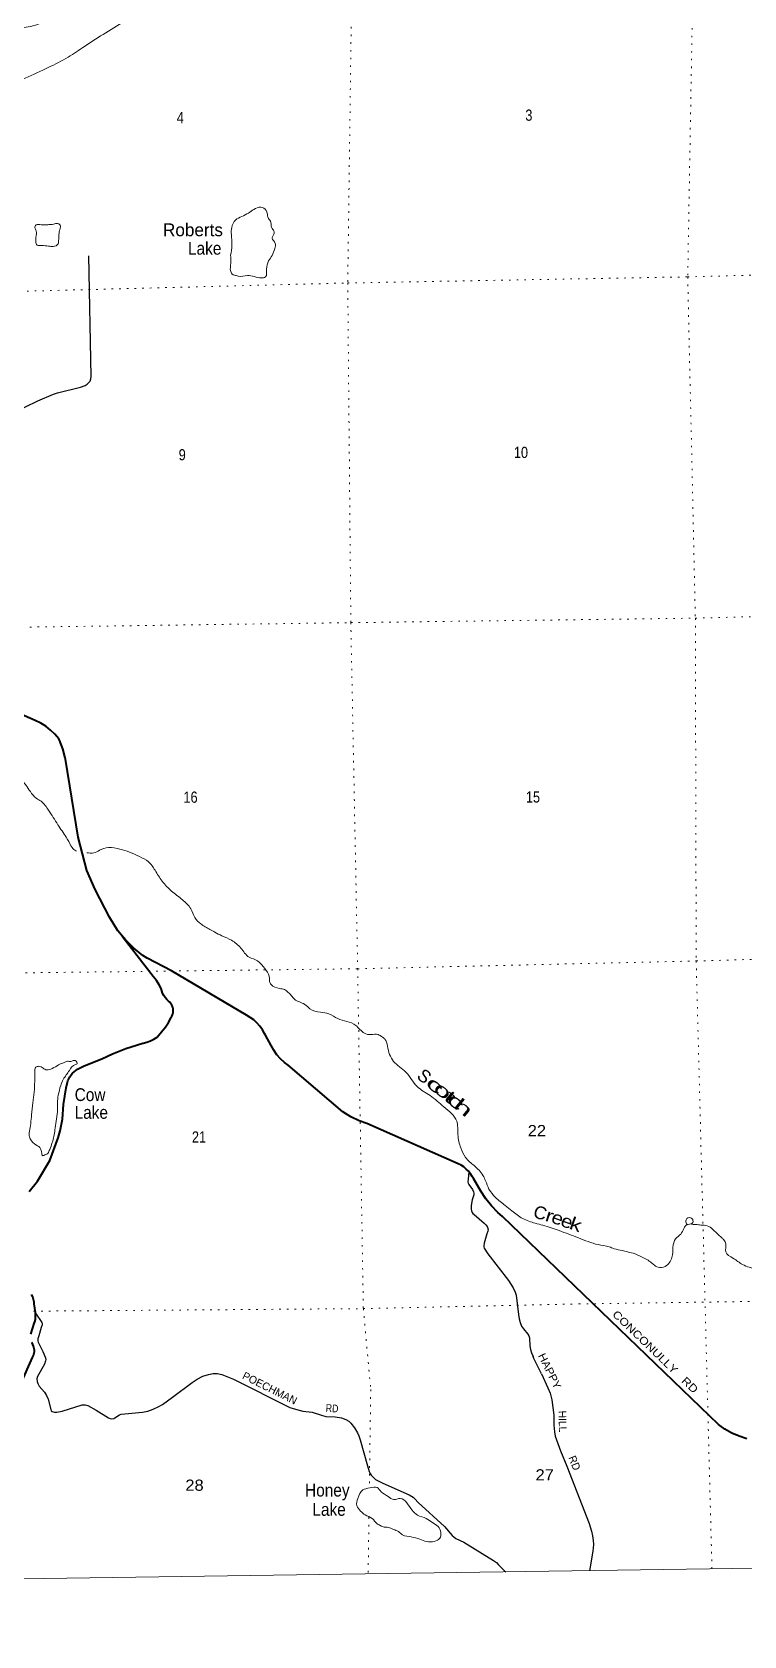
# Model space of a CAD drawing. Header units: feet. Extents: x 242557 to 489137, y 368785 to 557307.
# Drawn here: x 315281 to 326402, y 368785 to 393853 of the extents above; entities that cross this region are included whole.
import ezdxf
from ezdxf.enums import TextEntityAlignment as Align

# ---------------------------------------------------------------- set-up
doc = ezdxf.new("R2010")
doc.units = ezdxf.units.FT
doc.header["$LTSCALE"] = 80
doc.linetypes.add('DOTTED', pattern=[1.5, 0.3, -1.2])
for name, color, linetype, lineweight in [('26', 7, 'Continuous', 40), ('27', 7, 'Continuous', 25), ('29', 7, 'Continuous', 25), ('30', 7, 'Continuous', 35), ('39', 7, 'Continuous', 13), ('4', 7, 'Continuous', 13), ('41', 7, 'Continuous', 13), ('7', 7, 'DOTTED', 13)]:
    doc.layers.add(name, color=color, linetype=linetype, lineweight=lineweight)

msp = doc.modelspace()

# ---------------------------------------------------------------- linework, layer by layer
at = {"layer": '26'}
for points in [[(316678.25, 379739.14), (316621.68, 379808.1), (316487.96, 380021.13), (316264.22, 380449.89), (316137.46, 380749.39), (316002.73, 381269.42), (315802.86, 382490.81), (315799.17, 382509.26), (315762.14, 382650.37), (315710.57, 382786.84), (315696.28, 382806.49), (315636.08, 382878.77), (315568.65, 382944.36), (315494.74, 383002.55), (315415.15, 383052.69), (315330.75, 383094.23), (314704.72, 383365.09)], [(315963.31, 377625.28), (315992.59, 377643.55), (316086.26, 377691.43), (316251.55, 377759.25), (316369.95, 377803.63), (316536.66, 377883.49), (316743.02, 377967.69), (317013.24, 378049.42), (317014.37, 378049.65), (317073.31, 378064.95), (317130.32, 378086.32), (317184.79, 378113.53), (317236.11, 378146.29), (317325.26, 378253.06), (317360.24, 378296.98), (317410.82, 378372.85), (317453.2, 378453.6), (317454.62, 378455.74), (317464.47, 378472.67), (317472.5, 378490.54), (317478.61, 378509.15), (317482.75, 378528.3), (317484.86, 378547.77), (317484.92, 378567.36), (317482.94, 378586.85), (317478.93, 378606.02), (317472.94, 378624.67), (317465.03, 378642.6), (317455.29, 378659.59), (317443.83, 378675.48), (317430.77, 378690.08), (317413.77, 378704.2), (317385.64, 378731.77), (317360.53, 378762.12), (317338.74, 378794.93), (317320.5, 378829.84), (317306.01, 378866.47), (317295.42, 378904.41), (317265.41, 378964.16), (317223.42, 379030.79), (317174.7, 379092.67), (316711.56, 379689.14), (316678.25, 379739.14)], [(326445.66, 371867.07), (326327.14, 371905.41), (326213.28, 371955.92), (326105.32, 372018.05), (326004.45, 372091.13), (322628, 375342.16), (322557.75, 375402.57), (322457.26, 375505.3), (322368.04, 375617.96), (322291.1, 375739.34), (322176.34, 375933.78), (322159.02, 375966.72), (322131.79, 376008.72), (322100.31, 376047.64), (322064.94, 376083.05), (322026.06, 376114.58), (321984.1, 376141.87), (321939.52, 376164.62), (320509.9, 376792.41), (320391.74, 376836.24), (320261.37, 376899.7), (320138.35, 376976.45), (319283.6, 377705.02), (319226.52, 377748.08), (319163.45, 377805.93), (319106.78, 377870.07), (319057.13, 377939.77), (319015.03, 378014.28), (318927.18, 378174.75), (318914.59, 378200.91), (318880.3, 378260.35), (318839.99, 378315.89), (318794.09, 378366.91), (318743.12, 378412.85), (318687.62, 378453.21), (318628.2, 378487.55), (317458.47, 379178.43), (317076.52, 379378.48), (317012.2, 379422.47), (316868.78, 379537.12), (316738.13, 379666.14), (316678.25, 379739.14)], [(315233.08, 375729.13), (315366.21, 375894.05), (315558.74, 376217.15), (315688.02, 376569.55), (315718.76, 376678.72), (315753.65, 376860.14), (315769.76, 377091.19), (315815.71, 377351.09), (315834.31, 377442.5), (315840.54, 377462.62), (315853.49, 377494.61), (315869.72, 377525.07), (315889.04, 377553.67), (315911.25, 377580.09), (315936.09, 377604.05), (315963.31, 377625.28)], [(315263.2, 373503.53), (315314.89, 373668.38), (315323.91, 373696.68), (315331.61, 373732.18), (315335.55, 373768.28), (315335.7, 373804.6), (315332.05, 373840.74), (315315.47, 373976.1), (315311.91, 374004.44), (315303.23, 374044.49), (315290.4, 374083.41), (315273.57, 374120.77)], [(314943.71, 372358.42), (315287.99, 373135.51), (315294.93, 373148.16), (315303.63, 373167.94), (315310.22, 373188.53), (315314.62, 373209.69), (315316.78, 373231.19), (315316.68, 373252.8), (315314.33, 373274.29), (315309.74, 373295.41), (315302.97, 373315.93), (315281.88, 373364.17), (315278.42, 373369.76)]]:
    msp.add_lwpolyline(points, dxfattribs=at)
at = {"layer": '29'}
msp.add_line((316201.94, 388471.52), (316166.28, 390355.63), dxfattribs=at)
for points in [[(314984.74, 387900.88), (315368.13, 388088.62), (315612.84, 388194.73), (315676.06, 388215.15), (316037.02, 388300.85), (316110.43, 388331.47), (316141.02, 388349.83), (316167.53, 388374.31), (316185.89, 388398.81), (316200.16, 388431.45), (316201.94, 388471.52)], [(322105.32, 376041.44), (322092.19, 375921.9), (322091.17, 375882.1), (322094.74, 375861.19), (322104.42, 375840.27), (322161.52, 375762.72), (322176.82, 375724.97), (322180.9, 375706.61), (322181.92, 375681.1), (322157.45, 375599.47), (322141.13, 375513.76), (322140.12, 375488.25), (322140.63, 375456.12), (322144.71, 375431.63), (322158.47, 375402.55), (322168.16, 375388.78), (322186, 375370.92), (322342.02, 375237.27), (322370.57, 375210.74), (322389.93, 375183.17), (322400.14, 375159.72), (322403.19, 375150.54), (322404.21, 375133.19), (322400.14, 375109.73), (322385.85, 375068.9), (322345.06, 374926.05), (322337.94, 374884.24), (322337.94, 374865.87), (322345.06, 374848.51), (322402.16, 374758.72), (322724.38, 374342.42), (322797.79, 374224.06), (322827.38, 374157.77), (322842.66, 374113.87), (322879.37, 373807.77), (322890.6, 373741.47), (322905.9, 373683.31), (322929.35, 373629.24), (322956.86, 373583.29), (323026.2, 373501.67), (323042.53, 373477.2), (323050.67, 373444.53), (323058.83, 373318.01), (323069.05, 373260.89), (323083.3, 373211.89), (323111.22, 373150.41)], [(315333.33, 373828.03), (315432.76, 373686.4), (315437.88, 373671.1), (315435.84, 373648.65), (315424.61, 373604.77), (315383.82, 373474.17), (315370.58, 373426.22), (315368.54, 373397.65), (315375.66, 373376.22), (315449.08, 373229.29), (315489.87, 373131.33), (315494.98, 373105.83), (315492.94, 373083.38), (315473.55, 373033.38), (315367.51, 372837.48), (315357.33, 372802.79), (315359.35, 372764.01), (315369.56, 372729.33), (315391.98, 372690.55), (315473.55, 372592.6), (315504.16, 372545.67), (315530.65, 372486.48), (315571.44, 372323.23), (315579.62, 372304.87), (315595.93, 372290.58), (315628.54, 372282.41), (315667.31, 372282.42), (315750.9, 372298.74), (316060.88, 372396.69), (316108.83, 372399.76), (316150.61, 372388.53), (316281.13, 372315.06), (316476.9, 372192.62), (316498.34, 372181.41), (316526.89, 372177.33), (316557.48, 372183.45), (316574.79, 372192.62), (316648.21, 372241.6), (316671.69, 372250.79), (316729.78, 372257.92), (317007.13, 372282.41), (317088.74, 372300.79), (317170.28, 372331.39), (317262.08, 372372.22), (317317.11, 372404.85), (317472.1, 372519.13), (317782.08, 372747.69), (317857.57, 372798.72), (317948.32, 372846.68), (318036.02, 372873.21), (318108.37, 372886.45), (318174.69, 372885.45), (318247.05, 372870.13), (318426.51, 372796.66), (319307.5, 372355.88), (319394.21, 372328.35), (319511.43, 372298.74), (319658.27, 372282.41), (319802.08, 372234.48), (319870.36, 372217.11), (320017.19, 372208.95), (320116.13, 372193.66), (320180.34, 372168.13), (320227.28, 372139.59), (320259.91, 372111.02), (320319.01, 372037.53), (320363.92, 371960.01), (320386.35, 371915.12), (320408.74, 371849.79), (320522.94, 371441.65), (320548.48, 371356.99), (320560.72, 371324.34), (320581.11, 371295.77), (320615.78, 371261.08), (320648.41, 371232.51), (320759.51, 371172.28), (321171.5, 370990.7), (321232.63, 370951.89), (321263.27, 370925.4), (321314.21, 370870.26), (321722.07, 370494.78), (321844.43, 370356.01), (321869.98, 370332.59), (321902.61, 370308.1), (322023.89, 370249.9), (322488.86, 369964.2), (322535.83, 369931.6), (322570.44, 369898.9), (322683.71, 369782)], [(323240.53, 372880.68), (323120.86, 373123.62), (323111.22, 373150.41)], [(323240.53, 372880.68), (323340.28, 372665.03), (323376.99, 372579.32), (323401.46, 372477.28), (323430.01, 372236.49), (323434.09, 372077.31), (323442.25, 371975.28), (323454.48, 371905.9), (323536.05, 371677.34), (323633.94, 371436.54), (323984.71, 370542.73), (324021.41, 370420.29), (324037.73, 370350.91), (324048.94, 370274.39), (324049.97, 370212.14), (324041.81, 370110.11), (323992.08, 369801.04)]]:
    msp.add_lwpolyline(points, dxfattribs=at)
at = {"layer": '39'}
for points in [[(319401.7, 399651.45), (319353.22, 399533.22), (319248.4, 399397.85), (319182.95, 399210.5), (319119.23, 399039.38), (319082.68, 398933.5), (318960.33, 398759.36), (318783.23, 398592.41), (318572.68, 398372.25), (318462.07, 398220.58), (318385.82, 398071.52), (318328.53, 397880.26), (318284.43, 397743.89), (318202.61, 397453.02), (318149.12, 397276), (318142.51, 396966.15), (318166.89, 396733.76), (318211.94, 396590.79), (318228.77, 396441.26), (318329.88, 396104.89), (318437.05, 395881.99), (318521.03, 395711.33), (318595.01, 395534.43), (318618.69, 395402.57), (318744.61, 395243), (318782.38, 395146.42), (318804.19, 395037.92), (318763.27, 394950.18), (318540.07, 394871.52), (318275.92, 394820.52), (317900.97, 394627.96), (317680.7, 394498.74), (317409.18, 394407.12), (317336.9, 394375.54), (317178.36, 394302.02), (317084.01, 394259.94), (316925.62, 394178.32), (316721.93, 394027.11), (316391.81, 393817.09), (316073.76, 393611.33), (315809.72, 393440.88), (315492.89, 393279.67), (315125.5, 393117.61), (314801.42, 393023.08), (314420.48, 392939.74), (314146.32, 392882.49), (313783.55, 392801.48), (313353.99, 392721.37), (313065.56, 392669.96), (312855.69, 392638.09), (312612.7, 392648.17), (312349.99, 392742.94), (311973.02, 392777.08), (311775.8, 392830.45), (311488.63, 392821.56), (311238.49, 392778.89), (310913.61, 392728.89), (310592.88, 392672.88), (310219.82, 392601.82), (310030.22, 392568.26), (309933.38, 392552.46), (309660.95, 392511.43), (309574.8, 392463.42), (309492.15, 392445.84), (309332.39, 392327.76), (309228.93, 392228.85), (309175.18, 392179.36), (309072.53, 392035.92), (308928.44, 391719.71), (308789.77, 391440.04), (308638.78, 391170.28), (308360.54, 390888.25), (308154.46, 390757.24), (307928.92, 390696.77), (307513.2, 390635.11), (307244.34, 390620.46), (306998.57, 390673.01), (306814.5, 390783.28), (306769.64, 390807.13), (306739.53, 390832.41)], [(306946.63, 391967.85), (307032.04, 392015.85), (307096.72, 392034.02), (307212.51, 392063.32), (307228.77, 392059.55), (307310.19, 392032.57), (307433.36, 392046.79), (307672.14, 392169.56), (307762.81, 392242.56), (307930.88, 392370.86), (307995.01, 392430.59), (308078.82, 392501), (308247.54, 392570.64), (308399.25, 392686.56), (308466.55, 392770.7), (308581.38, 392912.31), (308650.26, 393020.77), (308732.08, 393084.9), (308872.26, 393166.21), (309032.54, 393255.96), (309175, 393323.14), (309241.14, 393358.66), (309279.14, 393383.6), (309361.21, 393433.56), (309463.29, 393496.01), (309550.09, 393507.6), (309637.79, 393468.58), (309725.24, 393443.74), (309821.58, 393487.87), (309896.49, 393485.08), (309957.36, 393475.99), (310153.9, 393461.08), (310334.11, 393453.99), (310664.58, 393530.4), (310717.65, 393504.98), (310925.24, 393550.99), (311024.21, 393560.75), (311127.52, 393554.39), (311214.93, 393531.57), (311324.2, 393418.02), (311475.55, 393327.44), (311557.01, 393298.45), (311652.11, 393298.02), (311764.74, 393336.36), (311931.3, 393414.06), (312064.44, 393436.55), (312214.71, 393406.69), (312411.25, 393391.78), (312508.09, 393407.58), (312598.5, 393443.51), (312697.37, 393459.35), (312887.76, 393448.38), (313045.43, 393457.11), (313188.94, 393465.6), (313285.93, 393473.3), (313408.89, 393499.67), (313443.13, 393508.34), (313477.45, 393512.97), (313574.4, 393522.7), (313699.42, 393547.07), (313902.53, 393617.29), (314025.09, 393665.92), (314202.37, 393709.39), (314375.58, 393754.82), (314546.76, 393800.21), (314707.79, 393847.46), (314865.02, 393880.47), (315160.8, 393923.26), (315391.22, 393980.4), (315589.91, 394078.91), (315776.08, 394191.37), (315876.02, 394242.86), (316033.92, 394369.8), (316288.46, 394456.9), (316420.13, 394527.6), (316601.42, 394656.7), (316756.64, 394689.68), (317081.87, 394800.71), (317216.44, 394895.62), (317456.64, 395035.48), (317718.45, 395218.04), (317834.11, 395313.11), (317985.46, 395449.26), (318061.86, 395590.23), (318041.63, 395703.26)], [(318381.73, 390366.6), (318403.3, 390518.8), (318394.16, 390690.72), (318400.3, 390800.14), (318456.94, 390914.46), (318559.12, 390970.83), (318661.35, 391025.19), (318745.33, 391081.26), (318856.01, 391115.51), (318935.8, 391066.25), (318957.11, 391005.87), (318968.2, 390951.4), (319005.59, 390897.37), (319014.62, 390844.89), (319025.64, 390794.47), (319058.9, 390744.42), (319048, 390675.4), (319030.51, 390634.62), (319080.58, 390550.44), (319073.93, 390469.35), (319031.31, 390363.37), (318976.22, 390275.39), (318944.11, 390147.31), (318926.05, 390025.54), (318865.62, 390010.36), (318751.95, 390030.71), (318644.41, 390047.12), (318500.9, 390038.63), (318470.38, 390048.24), (318421.58, 390061.59), (318384.26, 390111.57), (318386, 390241.16), (318381.73, 390366.6)], [(315346.86, 390683.86), (315349.96, 390711.77), (315346.86, 390735.81), (315340.66, 390759.85), (315327.48, 390783.88), (315325.16, 390803.27), (315334.46, 390831.96), (315360.81, 390845.14), (315399.57, 390845.14), (315442.2, 390840.49), (315497.23, 390838.93), (315556.14, 390845.14), (315595.67, 390847.46), (315635.78, 390856.68), (315658.34, 390863.04), (315694.2, 390858.41), (315705.19, 390849.16), (315726.66, 390822.65), (315722.01, 390790.86), (315713.49, 390765.27), (315705.74, 390732.71), (315699.54, 390674.56), (315695.66, 390595.47), (315678.61, 390531.89), (315656.13, 390513.28), (315608.07, 390503.98), (315538.31, 390507.08), (315434.45, 390516.38), (315377.87, 390519.48), (315349.96, 390533.44), (315340.66, 390566.01), (315336.79, 390602.45), (315339.89, 390640.44), (315343.76, 390663.7), (315349.19, 390683.86)], [(312608.12, 383044.36), (312727.97, 383018.03), (312887.63, 382915.45), (312949.43, 382853.74), (312970.78, 382791.34), (313079.76, 382693.98), (313231.29, 382593.28), (313402.4, 382529.36), (313606.23, 382445.74), (313699.21, 382451.35), (313804.86, 382426.82), (313908.79, 382386.05), (314055.04, 382354.1), (314138.52, 382325.14), (314295.83, 382354.1), (314493.31, 382399.94), (314683.27, 382413.26), (314803.23, 382380.86), (314956.57, 382292.35), (315087.62, 382205.48), (315141.37, 382141.6), (315186.99, 382079.61), (315253.49, 381981.54), (315346.39, 381877.83), (315422.11, 381830.52), (315537.91, 381690.76), (315612.76, 381578.66), (315683.59, 381464.46), (315812.51, 381270.26), (315893.97, 381127.9), (315949.74, 381064.06), (315976.72, 381051.63)], [(316134.57, 381026.9), (316243.88, 381022.45), (316336.2, 381064.49), (316475.05, 381107.32), (316653.6, 381079.96), (316802.06, 381037.92), (316961.18, 380965.69), (317098.19, 380885), (317201.72, 380753.13), (317314.05, 380580.92), (317460.46, 380427.51), (317544.62, 380360.1), (317630.88, 380288.67), (317758.79, 380151.14), (317823.99, 380012.55), (317914.76, 379914.89), (318059.97, 379828.26), (318137.67, 379783), (318243.87, 379728.11), (318396.88, 379657.81), (318540.68, 379536.74), (318672.74, 379393.2), (318803.25, 379336.69), (318844.35, 379300.95), (318937.44, 379187.12), (318990.25, 379062.5), (318989.09, 379013.89), (319016.26, 378965.77), (319146.84, 378905.21), (319226.09, 378886.3), (319283.56, 378840.7), (319330.88, 378796.96), (319378.49, 378737.03), (319541.79, 378656.78), (319619.89, 378589.27), (319784.78, 378533.33), (319918.76, 378509.27), (320057.68, 378434.68), (320196.07, 378390.45), (320338.82, 378328.07), (320472.54, 378204.81), (320576.1, 378184.29), (320685.37, 378184.1), (320754.87, 378144.78), (320793.84, 378115.07), (320832.24, 378004.38), (320929.59, 377765.11), (321120.78, 377596.26), (321294.71, 377374.48), (321499.63, 377230.15), (321715.24, 377053.6), (321915.46, 376832.27), (321933.42, 376620.01), (321979.62, 376412.27), (322053.09, 376263.7), (322186.88, 376136.39), (322327.29, 375978.83), (322365.14, 375898.49), (322418.1, 375765.77)], [(315438.09, 376288), (315401.39, 376416.94), (315319.43, 376474.27), (315240.58, 376584.28), (315238.99, 376673.33), (315259.07, 376795.13), (315272.87, 376928.97), (315293.78, 377117.59), (315313.11, 377281.9), (315322.21, 377452.1), (315321.81, 377587.73), (315340.49, 377675.09), (315386.8, 377688.02), (315452.07, 377658.75), (315513.26, 377631.44), (315593.81, 377653.04), (315695.96, 377711.44), (315780.27, 377749.3), (315832.57, 377766.37), (315887.22, 377765.27), (315953.76, 377778.53), (315985.04, 377726.43), (315960.91, 377717.92), (315863.46, 377623.16), (315768.82, 377483.91), (315728.07, 377386.05), (315690.26, 377237.63), (315676.24, 377115.93), (315676.75, 376974.24), (315655.04, 376830.14), (315637.23, 376694.2), (315596.27, 376495.12), (315555.71, 376387.15), (315526.41, 376327.95), (315462.22, 376296.5), (315438.09, 376288)], [(322418.1, 375765.77), (322519.49, 375639.94), (322673.55, 375510.95), (322774.15, 375429.64), (322946.27, 375309.05), (323141.84, 375235.42), (323261.76, 375205.04), (323516.2, 375120.25), (323815.65, 375007.88), (324125.1, 374901.75), (324295.71, 374866.15), (324375.14, 374837.12), (324499.07, 374808.84), (324582.4, 374787.98), (324704.39, 374755.62), (324781.9, 374720.48), (324941.31, 374632.07), (324988.56, 374592.38), (325062.21, 374547.05), (325171.22, 374561.04), (325277.96, 374702.51), (325335.5, 374992.97), (325415.12, 375067.19), (325464.17, 375153.04), (325515.71, 375212.62), (325531.86, 375214.91), (325574.16, 375225.75), (325596.52, 375220.05), (325653.27, 375214.93), (325730.31, 375206.11), (325829.65, 375195.63), (325913.56, 375142.38), (326037.02, 375027.05), (326053.46, 375013.15), (326088.53, 374975.28), (326119.96, 374915.08), (326118.15, 374789.53), (326237.35, 374686.27), (326378.66, 374591.48), (326602.47, 374522.37), (326809.34, 374495.48), (326965.5, 374475.84), (327158.13, 374566.14), (327338.27, 374563.1), (327411.49, 374542.06), (327659.72, 374578.63), (327832.78, 374632.15), (328109.32, 374669.2), (328433.88, 374624.05), (328820.85, 374596.15), (329110.76, 374564.59), (329457.6, 374517.79), (329657.82, 374523.19), (329831.5, 374542.3), (330108.55, 374551.02), (330440.9, 374635.56), (330637.73, 374717.83), (330937.83, 374795.75), (331169.62, 374846.22), (331294.21, 374835.65), (331378.46, 374816.09), (331485.28, 374795.02), (331575.55, 374719.77), (331647.76, 374575.29), (331727.5, 374472.95), (331858.03, 374254.53), (331937.32, 374006.87), (332002.84, 373850.07), (332069.34, 373638.63), (332089.68, 373519.53), (332096.18, 373495.35), (332142.35, 373403), (332129.67, 373319.79), (332120.93, 373242.71), (332155.71, 373107.66), (332176.3, 372974.4), (332169.66, 372893.31), (332161.53, 372781.83), (332147.44, 372664.18), (332146.94, 372579.15), (332177.06, 372478.44), (332215.82, 372347.5), (332250.36, 372226.62), (332269.1, 372083.2), (332285.36, 371966.06), (332336.11, 371843.43), (332422.59, 371759.86), (332490.6, 371690.15), (332582.86, 371622.87), (332711.38, 371564.31), (332811.07, 371533.59), (332837.48, 371527.96)], [(325521.26, 375214.07), (325505.3, 375227.61), (325495.32, 375258.77), (325502.13, 375290.54), (325511.66, 375311.41), (325549.92, 375325.19), (325602.85, 375294.17), (325606.63, 375279.8), (325602.09, 375246.52), (325596.04, 375238.96), (325576.17, 375225.72)], [(320733.48, 370502.33), (320672.11, 370539.76), (320591.74, 370621.41), (320485.54, 370676.3), (320413.66, 370735.83), (320355.5, 370819.87), (320369.62, 370935.5), (320446.2, 371066.35), (320556.91, 371098.58), (320672.14, 371104.57), (320736.04, 371038.84), (320844.62, 370963.74), (320932.47, 370916.63), (321031.3, 370934.49), (321135.73, 370865.4), (321218.7, 370751.4), (321303.05, 370673.87), (321439.59, 370619.48), (321535.81, 370556.32), (321623.91, 370495.05), (321668.06, 370402.67), (321649.45, 370311.26), (321565.33, 370263.28), (321446.02, 370259.25), (321338.12, 370295.9), (321205.95, 370332.14), (321069.77, 370366.28), (321004.14, 370415.79), (320926.62, 370450.92), (320845.13, 370481.94), (320780.29, 370486.92), (320723.12, 370508.65)]]:
    msp.add_spline(points, degree=3, dxfattribs=at)
at = {"layer": '4'}
msp.add_lwpolyline([(485083.98, 556942.67), (489136.84, 372822.34), (458570.27, 372170.54), (428006.14, 371560.78), (397437.89, 370993.07), (366865.59, 370467.41), (336295.9, 369983.81), (305725.57, 369542.24), (275154.65, 369142.74), (244583.23, 368785.28), (242556.67, 552939.07)], dxfattribs=at)
msp.add_lwpolyline([(485083.98, 556942.67), (489136.84, 372822.34), (458570.27, 372170.54), (428006.14, 371560.78), (397437.89, 370993.07), (366865.59, 370467.41), (336295.9, 369983.81), (305725.57, 369542.24), (275154.65, 369142.74), (244583.23, 368785.28), (242556.67, 552939.07)], dxfattribs=at)
at = {"layer": '7'}
msp.add_line((320543.69, 370641.15), (320530.92, 369750.82), dxfattribs=at)
for points in [[(325077.89, 415834.02), (325170.82, 411305.83), (325344.26, 406010.91), (325440.87, 400712.66), (325625.97, 395835.51), (325625.97, 395835.51), (325524.39, 390027.29), (325643.91, 384692.99), (325656.61, 379334.63), (325902.95, 369828.98)], [(320283.52, 395253.11), (320212.6, 389931.81), (320260.84, 384622.63), (320367.53, 379213.22), (320456.3, 373900.67), (320572.29, 372636.28), (320550.2, 371095.67)], [(305627.58, 389564.13), (309495.05, 389563.15), (314842.86, 389794.87), (320212.6, 389931.81), (325524.39, 390027.29), (330829.33, 390167.19), (335989.75, 390214.9)], [(307535.14, 384305.39), (309580.57, 384319.38), (314887.96, 384548.39), (320260.84, 384622.63), (325643.91, 384692.99), (330920.59, 384828.37), (336071.28, 384827.15)], [(305596.66, 378912.33), (309705.18, 379039.83), (315059.24, 379148.16), (320367.53, 379213.22), (325656.61, 379334.63), (331028.15, 379483.75), (336152.37, 379468.45)], [(315303.07, 373861.4), (320456.3, 373900.67), (323825.66, 373973.81), (331102.37, 374079.86), (336233.37, 374115.76)]]:
    msp.add_lwpolyline(points, dxfattribs=at)

# ---------------------------------------------------------------- texts
at = {"layer": '27', "width": 1.2}
msp.add_text('CONCONULLY   RD', height=120, rotation=316.084, dxfattribs=at).set_placement((324337.22, 373799.3))
at = {"layer": '30'}
for s, rotation, width, p in [('HAPPY', 296.224, 1.1, (323182.85, 373167.02)), ('RD', 356.819, 0.85, (319866.4, 372288.57))]:
    msp.add_text(s, height=120, rotation=rotation, dxfattribs=dict(at, width=width)).set_placement(p)
for s, rotation, p in [('POECHMAN', 333.42, (318553.32, 372811.48)), ('HILL', 271.468, (323505.19, 372304.75)), ('RD', 292.123, (323656.91, 371573.24))]:
    msp.add_text(s, height=120, rotation=rotation, dxfattribs=at).set_placement(p)
at = {"layer": '41'}
msp.add_text('Roberts', height=200, dxfattribs=at).set_placement((317326.32, 390662.35))
at = {"layer": '41', "width": 0.9}
for s, p in [('Lake', (317716.51, 390374.47)), ('Cow', (315946.08, 377145.46)), ('Lake', (315944.95, 376868.26)), ('Honey', (319545.63, 370963.78)), ('Lake', (319659.86, 370662.53))]:
    msp.add_text(s, height=200, dxfattribs=at).set_placement(p)
at = {"layer": '41'}
msp.add_text('S', height=200, rotation=320.603, dxfattribs=at).set_placement((321345.47, 377457.68), align=Align.CENTER)
for s, rotation, width, p in [('c', 320.603, 2, (321515.87, 377316.21)), ('o', 320.603, 1.8, (321635.77, 377231.32)), ('t', 320.603, 1.75, (321751.01, 377137.78)), ('c', 320.603, 2, (321840.11, 377061.5)), ('h', 320.603, 1.9, (321956.68, 376966.49)), ('C', 343.375, 1.05, (323192.32, 375303.42)), ('r', 342.217, 1.3, (323337.84, 375259.87)), ('e', 339.486, 1.2, (323458.42, 375223.46)), ('e', 339.376, 1.2, (323604.96, 375170.12)), ('k', 340.461, 1.35, (323743.56, 375123.19))]:
    msp.add_text(s, height=200, rotation=rotation, dxfattribs=dict(at, width=width)).set_placement(p, align=Align.CENTER)
at = {"layer": '7'}
for s, width, p in [('4', 0.85, (317541.32, 392428.32)), ('3', 0.85, (322987.41, 392467.61)), ('9', 0.85, (317571.36, 387160.31)), ('10', 0.85, (322808.1, 387196.36)), ('16', 0.85, (317646.06, 381807.29)), ('15', 0.85, (322995.99, 381810.81)), ('21', 0.85, (317777.9, 376495.46)), ('22', 1.1, (323024.19, 376596.08)), ('27', 1.1, (323146.7, 371215.64)), ('28', 1.1, (317675.31, 371053.85))]:
    msp.add_text(s, height=175, dxfattribs=dict(at, width=width)).set_placement(p)

doc.saveas('drawing.dxf')
